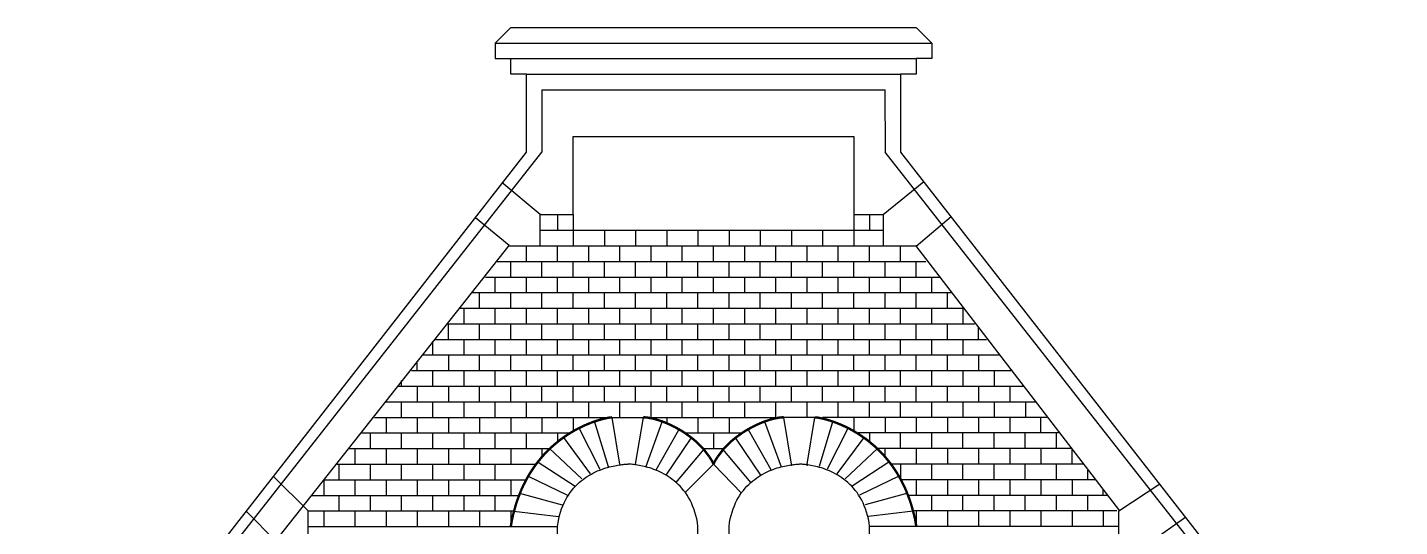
# Model space of a CAD drawing. Extents: x 10 to 104, y 10 to 179.
# Drawn here: x 13 to 101, y 147 to 179 of the extents above; entities that cross this region are included whole.
import ezdxf

# ---------------------------------------------------------------- set-up
doc = ezdxf.new("R2010")
doc.units = 0
doc.header["$MEASUREMENT"] = 0
doc.layers.add('OHNE_NAMEN', color=7, linetype='CONTINUOUS')

msp = doc.modelspace()

# ---------------------------------------------------------------- linework, layer by layer
at = {"layer": 'OHNE_NAMEN', "color": 5, "linetype": 'CONTINUOUS'}
for p, q in [((43.0001, 178), (43.9999, 179.0001)), ((43.9999, 179.0001), (69.9999, 179.0001)), ((69.9999, 179.0001), (71.0001, 178)), ((43.0001, 178), (43.0001, 176.9999)), ((71.0001, 178), (71.0001, 176.9999)), ((43.0001, 176.9999), (43.9999, 176.9999)), ((43.9999, 176.0001), (43.9999, 176.9999)), ((69.9999, 176.9999), (69.9999, 176.0001)), ((71.0001, 176.9999), (69.9999, 176.9999)), ((45, 176.0001), (43.9999, 176.0001)), ((45.001, 171.0016), (45, 176.0001)), ((69.0002, 176.0001), (69.0012, 171.0016)), ((69.9999, 176.0001), (69.0002, 176.0001)), ((13.0011, 130.0014), (45.001, 171.0016)), ((69.0012, 171.0016), (101.001, 130.0014))]:
    msp.add_line(p, q, dxfattribs=at)
at = {"layer": 'OHNE_NAMEN', "color": 7, "linetype": 'CONTINUOUS'}
for p, q in [((43.0001, 178), (71.0001, 178)), ((43.9999, 176.9999), (69.9999, 176.9999)), ((45.001, 176.0015), (69.0012, 176.0015)), ((46.0001, 175), (46.0012, 171.0016)), ((46.0012, 175.0014), (68.0011, 175.0014)), ((68, 175), (68.0011, 171.0016)), ((48, 172), (66.0001, 172)), ((48.0004, 167.0008), (48, 172)), ((66.0001, 172), (66.0005, 167.0008)), ((13.0011, 129.0017), (46.0012, 171.0016)), ((101.001, 129.0017), (68.0011, 171.0016)), ((45.8749, 167.0001), (43.4217, 169.0546)), ((67.8751, 167.0001), (70.5002, 169.1252)), ((43.8894, 165.0139), (41.7315, 166.7983)), ((45.8749, 167.0001), (48.0004, 167.0008)), ((45.8749, 165.0002), (45.8749, 167.0001)), ((47.0002, 167.0008), (47.0002, 166.001)), ((48.0007, 167.0011), (48.0007, 166.0013)), ((66.0001, 167.0001), (67.8751, 167.0001)), ((66.0012, 167.0015), (66.0012, 166.0017)), ((67.0003, 167.0008), (67.0003, 166.001)), ((67.8751, 167.0001), (67.8751, 165.0002)), ((70.0003, 164.973), (72.2499, 166.8752)), ((45.8749, 165.9999), (67.8751, 165.9999)), ((48.0004, 166.001), (48.0004, 165.0009)), ((50.0003, 166.001), (50.0003, 165.0009)), ((52.0005, 166.001), (52.0005, 165.0009)), ((54.0004, 166.001), (54.0004, 165.0009)), ((56.0003, 166.001), (56.0003, 165.0009)), ((58.0002, 166.001), (58.0002, 165.0009)), ((60.0001, 166.001), (60.0001, 165.0009)), ((62.0003, 166.001), (62.0003, 165.0009)), ((64.0002, 166.001), (64.0002, 165.0009)), ((66.0005, 166.001), (66.0005, 165.0009)), ((17.0011, 131.0015), (43.8894, 165.0139)), ((43.875, 165.0002), (46.0008, 165.0012)), ((45.0003, 164.0007), (45.0003, 165.0009)), ((46.0008, 165.0012), (67.8751, 165.0002)), ((47.0002, 164.0007), (47.0002, 165.0009)), ((49.0005, 164.0007), (49.0005, 165.0009)), ((51.0004, 164.0007), (51.0004, 165.0009)), ((53.0003, 164.0007), (53.0003, 165.0009)), ((55.0005, 164.0007), (55.0005, 165.0009)), ((57.0004, 164.0007), (57.0004, 165.0009)), ((59.0003, 164.0007), (59.0003, 165.0009)), ((61.0002, 164.0007), (61.0002, 165.0009)), ((63.0005, 164.0007), (63.0005, 165.0009)), ((65.0004, 164.0007), (65.0004, 165.0009)), ((67.0003, 164.0007), (67.0003, 165.0009)), ((67.8751, 165.0002), (69.9999, 165.0002)), ((69.0005, 164.0007), (69.0005, 165.0009)), ((69.9512, 165.0139), (83.0453, 148.0016)), ((43.125, 164), (70.6251, 164)), ((44.0002, 163.0006), (44.0002, 164.0007)), ((46.0005, 163.0006), (46.0005, 164.0007)), ((48.0004, 163.0006), (48.0004, 164.0007)), ((50.0003, 163.0006), (50.0003, 164.0007)), ((52.0005, 163.0006), (52.0005, 164.0007)), ((54.0004, 163.0006), (54.0004, 164.0007)), ((56.0003, 163.0006), (56.0003, 164.0007)), ((58.0002, 163.0006), (58.0002, 164.0007)), ((60.0001, 163.0006), (60.0001, 164.0007)), ((62.0003, 163.0006), (62.0003, 164.0007)), ((64.0002, 163.0006), (64.0002, 164.0007)), ((66.0005, 163.0006), (66.0005, 164.0007)), ((68.0004, 163.0006), (68.0004, 164.0007)), ((70.0003, 163.0006), (70.0003, 164.0007)), ((42.375, 162.9999), (71.4999, 162.9999)), ((43.0004, 162.0008), (43.0004, 163.0006)), ((45.0003, 162.0008), (45.0003, 163.0006)), ((47.0002, 162.0008), (47.0002, 163.0006)), ((49.0005, 162.0008), (49.0005, 163.0006)), ((51.0004, 162.0008), (51.0004, 163.0006)), ((53.0003, 162.0008), (53.0003, 163.0006)), ((55.0005, 162.0008), (55.0005, 163.0006)), ((57.0004, 162.0008), (57.0004, 163.0006)), ((59.0003, 162.0008), (59.0003, 163.0006)), ((61.0002, 162.0008), (61.0002, 163.0006)), ((63.0005, 162.0008), (63.0005, 163.0006)), ((65.0004, 162.0008), (65.0004, 163.0006)), ((67.0003, 162.0008), (67.0003, 163.0006)), ((69.0005, 162.0008), (69.0005, 163.0006)), ((71.0004, 162.0008), (71.0004, 163.0006)), ((41.5001, 162.0001), (72.2499, 162.0001)), ((42.0003, 161.0007), (42.0003, 162.0008)), ((44.0002, 161.0007), (44.0002, 162.0008)), ((46.0005, 161.0007), (46.0005, 162.0008)), ((48.0004, 161.0007), (48.0004, 162.0008)), ((50.0003, 161.0007), (50.0003, 162.0008)), ((52.0005, 161.0007), (52.0005, 162.0008)), ((54.0004, 161.0007), (54.0004, 162.0008)), ((56.0003, 161.0007), (56.0003, 162.0008)), ((58.0002, 161.0007), (58.0002, 162.0008)), ((60.0001, 161.0007), (60.0001, 162.0008)), ((62.0003, 161.0007), (62.0003, 162.0008)), ((64.0002, 161.0007), (64.0002, 162.0008)), ((66.0005, 161.0007), (66.0005, 162.0008)), ((68.0004, 161.0007), (68.0004, 162.0008)), ((70.0003, 161.0007), (70.0003, 162.0008)), ((72.0002, 161.0007), (72.0002, 162.0008)), ((40.7501, 161), (73, 161)), ((41.0002, 160.0006), (41.0002, 161.0007)), ((43.0004, 160.0006), (43.0004, 161.0007)), ((45.0003, 160.0006), (45.0003, 161.0007)), ((47.0002, 160.0006), (47.0002, 161.0007)), ((49.0005, 160.0006), (49.0005, 161.0007)), ((51.0004, 160.0006), (51.0004, 161.0007)), ((53.0003, 160.0006), (53.0003, 161.0007)), ((55.0005, 160.0006), (55.0005, 161.0007)), ((57.0004, 160.0006), (57.0004, 161.0007)), ((59.0003, 160.0006), (59.0003, 161.0007)), ((61.0002, 160.0006), (61.0002, 161.0007)), ((63.0005, 160.0006), (63.0005, 161.0007)), ((65.0004, 160.0006), (65.0004, 161.0007)), ((67.0003, 160.0006), (67.0003, 161.0007)), ((69.0005, 160.0006), (69.0005, 161.0007)), ((71.0004, 160.0006), (71.0004, 161.0007)), ((73.0003, 161.0007), (73.0003, 160.0009)), ((40.0001, 159.0001), (40.0001, 159.9999)), ((40.0008, 160.0013), (73.75, 159.9999)), ((42.0003, 159.0008), (42.0003, 160.0006)), ((44.0002, 159.0008), (44.0002, 160.0006)), ((46.0005, 159.0008), (46.0005, 160.0006)), ((48.0004, 159.0008), (48.0004, 160.0006)), ((50.0003, 159.0008), (50.0003, 160.0006)), ((52.0005, 159.0008), (52.0005, 160.0006)), ((54.0004, 159.0008), (54.0004, 160.0006)), ((56.0003, 159.0008), (56.0003, 160.0006)), ((58.0002, 159.0008), (58.0002, 160.0006)), ((60.0001, 159.0008), (60.0001, 160.0006)), ((62.0003, 159.0008), (62.0003, 160.0006)), ((64.0002, 159.0008), (64.0002, 160.0006)), ((66.0005, 159.0008), (66.0005, 160.0006)), ((68.0004, 159.0008), (68.0004, 160.0006)), ((70.0003, 159.0008), (70.0003, 160.0006)), ((72.0002, 159.0008), (72.0002, 160.0006)), ((74.0001, 159.0001), (74.0001, 159.7501)), ((39.0003, 158.0007), (38.9999, 158.8749)), ((39.1252, 159.0001), (74.5, 159.0001)), ((41.0002, 158.0007), (41.0002, 159.0008)), ((43.0004, 158.0007), (43.0004, 159.0008)), ((45.0003, 158.0007), (45.0003, 159.0008)), ((47.0002, 158.0007), (47.0002, 159.0008)), ((49.0005, 158.0007), (49.0005, 159.0008)), ((51.0004, 158.0007), (51.0004, 159.0008)), ((53.0003, 158.0007), (53.0003, 159.0008)), ((55.0005, 158.0007), (55.0005, 159.0008)), ((57.0004, 158.0007), (57.0004, 159.0008)), ((59.0003, 158.0007), (59.0003, 159.0008)), ((61.0002, 158.0007), (61.0002, 159.0008)), ((63.0005, 158.0007), (63.0005, 159.0008)), ((65.0004, 158.0007), (65.0004, 159.0008)), ((67.0003, 158.0007), (67.0003, 159.0008)), ((69.0005, 158.0007), (69.0005, 159.0008)), ((71.0004, 158.0007), (71.0004, 159.0008)), ((73.0003, 159.0008), (73.0003, 158.0011)), ((38.3752, 158), (75.3749, 158)), ((40.0004, 158.0011), (40.0004, 157.0009)), ((42.0003, 157.0009), (42.0003, 158.0007)), ((44.0002, 157.0009), (44.0002, 158.0007)), ((46.0005, 157.0009), (46.0005, 158.0007)), ((48.0004, 157.0009), (48.0004, 158.0007)), ((50.0003, 157.0009), (50.0003, 158.0007)), ((52.0005, 157.0009), (52.0005, 158.0007)), ((54.0004, 157.0009), (54.0004, 158.0007)), ((56.0003, 157.0009), (56.0003, 158.0007)), ((58.0002, 157.0009), (58.0002, 158.0007)), ((60.0001, 157.0009), (60.0001, 158.0007)), ((62.0003, 157.0009), (62.0003, 158.0007)), ((64.0002, 157.0009), (64.0002, 158.0007)), ((66.0005, 157.0009), (66.0005, 158.0007)), ((68.0004, 157.0009), (68.0004, 158.0007)), ((70.0003, 157.0009), (70.0003, 158.0007)), ((72.0002, 157.0009), (72.0002, 158.0007)), ((74.0004, 158.0011), (74.0004, 157.0009)), ((37.6252, 156.9999), (76.1249, 156.9999)), ((38.0002, 156.9999), (38.0002, 157.5001)), ((39.0003, 156.0008), (39.0003, 157.0009)), ((41.0002, 156.0008), (41.0002, 157.0009)), ((43.0001, 156.0008), (43.0001, 157.0009)), ((45.0003, 156.0008), (45.0003, 157.0009)), ((47.0002, 156.0008), (47.0002, 157.0009)), ((49.0005, 156.0008), (49.0005, 157.0009)), ((51.0004, 156.0008), (51.0004, 157.0009)), ((53.0003, 156.0008), (53.0003, 157.0009)), ((55.0002, 156.0008), (55.0002, 157.0009)), ((57.0004, 156.0008), (57.0004, 157.0009)), ((59.0003, 156.0008), (59.0003, 157.0009)), ((61.0002, 156.0008), (61.0002, 157.0009)), ((63.0005, 156.0008), (63.0005, 157.0009)), ((65.0004, 156.0008), (65.0004, 157.0009)), ((67.0003, 156.0008), (67.0003, 157.0009)), ((69.0002, 156.0008), (69.0002, 157.0009)), ((71.0004, 156.0008), (71.0004, 157.0009)), ((73.0003, 157.0009), (73.0003, 156.0008)), ((75.0002, 157.0009), (75.0002, 156.0008)), ((36.7499, 156.0001), (76.8749, 156.0001)), ((37, 156.0001), (37, 156.3702)), ((38.0005, 156.0008), (38.0005, 155.001)), ((40.0004, 156.0008), (40.0004, 155.001)), ((42.0003, 155.0007), (42.0003, 156.0008)), ((44.0002, 155.0007), (44.0002, 156.0008)), ((46.0005, 155.0007), (46.0005, 156.0008)), ((48.0004, 155.0007), (48.0004, 156.0008)), ((50.0003, 155.0007), (50.0003, 156.0008)), ((52.0005, 155.0007), (52.0005, 156.0008)), ((54.0004, 155.0007), (54.0004, 156.0008)), ((56.0003, 155.0007), (56.0003, 156.0008)), ((58.0002, 155.0007), (58.0002, 156.0008)), ((60.0001, 155.0007), (60.0001, 156.0008)), ((62.0003, 155.0007), (62.0003, 156.0008)), ((64.0002, 155.0007), (64.0002, 156.0008)), ((66.0005, 155.0007), (66.0005, 156.0008)), ((68.0004, 155.0007), (68.0004, 156.0008)), ((70.0003, 155.0007), (70.0003, 156.0008)), ((72.0002, 155.0007), (72.0002, 156.0008)), ((74.0004, 156.0008), (74.0004, 155.001)), ((76.0003, 156.0008), (76.0003, 155.001)), ((36.0006, 155.0014), (77.6249, 155)), ((37.0004, 154.0009), (37.0004, 155.0007)), ((39.0003, 154.0009), (39.0003, 155.0007)), ((41.0002, 154.0009), (41.0002, 155.0007)), ((43.0001, 154.0009), (43.0001, 155.0007)), ((45.0003, 154.0009), (45.0003, 155.0007)), ((47.0002, 154.0009), (47.0002, 155.0007)), ((49.0005, 154.0009), (49.0005, 155.0007)), ((51.0004, 154.0009), (51.0004, 155.0007)), ((53.0003, 154.0009), (53.0003, 155.0007)), ((55.0002, 154.0009), (55.0002, 155.0007)), ((57.0004, 154.0009), (57.0004, 155.0007)), ((59.0003, 154.0009), (59.0003, 155.0007)), ((61.0002, 154.0009), (61.0002, 155.0007)), ((63.0005, 154.0009), (63.0005, 155.0007)), ((65.0004, 154.0009), (65.0004, 155.0007)), ((67.0003, 154.0009), (67.0003, 155.0007)), ((69.0002, 154.0009), (69.0002, 155.0007)), ((71.0004, 154.0009), (71.0004, 155.0007)), ((73.0003, 155.001), (73.0003, 154.0009)), ((75.0002, 155.001), (75.0002, 154.0009)), ((77.0004, 155.001), (77.0004, 154.0009)), ((35.25, 153.9999), (50.25, 153.9999)), ((36.0003, 154.0009), (36.0003, 153.0008)), ((38.0005, 154.0009), (38.0005, 153.0008)), ((40.0004, 154.0009), (40.0004, 153.0008)), ((42.0003, 154.0009), (42.0003, 153.0008)), ((44.0002, 154.0009), (44.0002, 153.0008)), ((46.0005, 154.0009), (46.0005, 153.0008)), ((48.0004, 154.0009), (48, 153.125)), ((51.0011, 151.0016), (50.5012, 154.0016)), ((50.5012, 154.0016), (52.5011, 154.0016)), ((52.0012, 151.0016), (52.5011, 154.0016)), ((53.0006, 154.0013), (61.0009, 154.0013)), ((54, 153.9999), (54, 153.6252)), ((56.0003, 154.0009), (56.0003, 153.0008)), ((58.0002, 154.0009), (58.0002, 153.0008)), ((62.0007, 151.0016), (61.5012, 154.0016)), ((63.5078, 154.0016), (61.5079, 154.0016)), ((63.0079, 151.0016), (63.5078, 154.0016)), ((78.3749, 153.9999), (64.0009, 154.0013)), ((66.0005, 154.0009), (66.0001, 153.125)), ((68.0004, 154.0009), (68.0004, 153.0008)), ((70.0003, 154.0009), (70.0003, 153.0008)), ((72.0002, 154.0009), (72.0002, 153.0008)), ((74.0004, 154.0009), (74.0004, 153.0008)), ((76.0003, 154.0009), (76.0003, 153.0008)), ((77.9999, 153.0001), (77.9999, 153.9999)), ((48.3436, 153.3719), (49.7106, 150.682)), ((49.3575, 153.7691), (50.2398, 150.8587)), ((52.6524, 150.8146), (53.7108, 153.725)), ((53.3139, 150.6379), (54.7691, 153.1959)), ((60.6905, 150.6379), (59.2356, 153.1959)), ((61.3519, 150.8146), (60.294, 153.725)), ((64.6511, 153.7688), (63.7692, 150.8584)), ((65.6654, 153.3719), (64.2983, 150.682)), ((34.375, 153.0001), (47.7499, 153.0001)), ((35.0002, 152.0007), (35.0002, 153.0008)), ((37.0004, 152.0007), (37.0004, 153.0008)), ((39.0003, 152.0007), (39.0003, 153.0008)), ((41.0002, 152.0007), (41.0002, 153.0008)), ((43.0001, 152.0007), (43.0001, 153.0008)), ((45.0003, 152.0007), (45.0003, 153.0008)), ((46.9999, 153.0001), (46.9999, 152.5002)), ((47.3731, 152.7104), (49.0929, 150.3733)), ((53.9754, 150.2855), (55.5629, 152.6667)), ((55.2499, 153.0001), (58.7499, 153.0001)), ((57.0004, 153.0008), (57.0004, 152.001)), ((60.029, 150.2855), (58.4419, 152.6667)), ((66.6355, 152.7104), (64.9157, 150.3733)), ((79.1249, 153.0001), (66.2499, 153.0001)), ((66.9999, 153.0001), (66.9999, 152.5002)), ((69.0002, 152.0007), (69.0002, 153.0008)), ((71.0004, 152.0007), (71.0004, 153.0008)), ((73.0003, 152.0007), (73.0003, 153.0008)), ((75.0002, 152.0007), (75.0002, 153.0008)), ((77.0001, 152.0007), (77.0001, 153.0008)), ((79.0004, 152.0007), (79.0004, 153.0008)), ((33.625, 151.9999), (46.5, 151.9999)), ((34.0004, 152.001), (34.0004, 151.0009)), ((36.0003, 152.001), (36.0003, 151.0009)), ((38.0005, 152.001), (38.0005, 151.0009)), ((40.0004, 152.001), (40.0004, 151.0009)), ((42.0003, 152.001), (42.0003, 151.0009)), ((44.0002, 152.001), (44.0002, 151.0009)), ((46.0001, 151.9999), (46.0001, 151.5001)), ((46.4915, 152.0052), (48.5641, 150.065)), ((54.5927, 149.8004), (56.4007, 151.9608)), ((56.3749, 151.9999), (57.6248, 151.9999)), ((59.4117, 149.8004), (57.6037, 151.9608)), ((67.5178, 152.0049), (65.4449, 150.0646)), ((80.0012, 152.0014), (67.5001, 151.9999)), ((68, 151.9999), (68, 151.5001)), ((70.0003, 152.001), (70.0003, 151.0009)), ((72.0002, 152.001), (72.0002, 151.0009)), ((74.0004, 152.001), (74.0004, 151.0009)), ((76.0003, 152.001), (76.0003, 151.0009)), ((78.0002, 152.001), (78.0002, 151.0009)), ((80.0001, 151.0002), (80.0001, 151.9999)), ((32.875, 151.0002), (45.6251, 151.0002)), ((33.0002, 150.0008), (33.0002, 151.0009)), ((35.0002, 150.0008), (35.0002, 151.0009)), ((37.0004, 150.0008), (37.0004, 151.0009)), ((39.0003, 150.0008), (39.0003, 151.0009)), ((41.0002, 150.0008), (41.0002, 151.0009)), ((43.0001, 150.0008), (43.0001, 151.0009)), ((45.6974, 151.1674), (48.1231, 149.5799)), ((57.0011, 151.0016), (55.1769, 149.177)), ((57.0011, 151.0016), (58.7943, 149.1389)), ((68.3112, 151.167), (65.8858, 149.5795)), ((80.7501, 151.0002), (68.375, 151.0002)), ((69.0005, 151.0009), (69.0005, 150.0011)), ((71.0004, 150.0008), (71.0004, 151.0009)), ((73.0003, 150.0008), (73.0003, 151.0009)), ((75.0002, 150.0008), (75.0002, 151.0009)), ((77.0001, 150.0008), (77.0001, 151.0009)), ((79.0004, 150.0008), (79.0004, 151.0009)), ((81.0002, 150.0008), (80.9999, 150.6252)), ((31.0012, 148.0016), (28.7879, 150.2149)), ((32.0004, 150.0011), (32.0004, 149.001)), ((32.0008, 150.0011), (45.0007, 150.0011)), ((34.0004, 150.0011), (34.0004, 149.001)), ((36.0003, 150.0011), (36.0003, 149.001)), ((38.0005, 150.0011), (38.0005, 149.001)), ((40.0004, 150.0011), (40.0004, 149.001)), ((42.0003, 150.0011), (42.0003, 149.001)), ((44.0002, 150.0011), (44.0002, 149.001)), ((45.1245, 150.2414), (47.6377, 149.0066)), ((68.8848, 150.241), (66.3709, 149.0063)), ((81.5001, 150), (69.0012, 150.0011)), ((70.0003, 150.0011), (70.0003, 149.001)), ((72.0002, 150.0011), (72.0002, 149.001)), ((74.0004, 150.0011), (74.0004, 149.001)), ((76.0003, 150.0011), (76.0003, 149.001)), ((78.0002, 150.0011), (78.0002, 149.001)), ((80.0005, 150.0011), (80.0005, 149.001)), ((83.0012, 148.0016), (85.6252, 149.7499)), ((31.25, 148.9999), (44.5001, 148.9999)), ((33.0002, 148.0009), (33.0002, 149.0006)), ((35.0002, 148.0009), (35.0002, 149.0006)), ((37.0004, 148.0009), (37.0004, 149.0006)), ((39.0003, 148.0009), (39.0003, 149.0006)), ((41.0002, 148.0009), (41.0002, 149.0006)), ((43.0001, 148.0009), (43.0001, 149.0006)), ((44.5512, 149.1389), (47.2849, 148.3893)), ((69.4577, 149.1386), (66.7237, 148.3889)), ((82.2501, 148.9999), (69.5, 148.9999)), ((71.0004, 148.0009), (71.0004, 149.0006)), ((73.0003, 148.0009), (73.0003, 149.0006)), ((75.0002, 148.0009), (75.0002, 149.0006)), ((77.0001, 148.0009), (77.0001, 149.0006)), ((79.0004, 148.0009), (79.0004, 149.0006)), ((81.0002, 148.0009), (81.0002, 149.0006)), ((82, 148.9999), (82, 149.3749)), ((29, 145.9999), (27.0012, 148.0016)), ((31.0008, 148.0012), (44.25, 148.0002)), ((31.0012, 146.0017), (31.0012, 148.0016)), ((32.0004, 148.0009), (32.0004, 147.0011)), ((34.0004, 148.0009), (34.0004, 147.0011)), ((36.0003, 148.0009), (36.0003, 147.0011)), ((38.0005, 148.0009), (38.0005, 147.0011)), ((40.0004, 148.0009), (40.0004, 147.0011)), ((42.0003, 148.0009), (42.0003, 147.0011)), ((44.0002, 148.0009), (44.0002, 147.0011)), ((44.1985, 147.992), (47.0644, 147.6396)), ((69.8105, 147.992), (66.9442, 147.6393)), ((82.8763, 148.0012), (69.8761, 148.0012)), ((70.0003, 148.0009), (70.0003, 147.0011)), ((72.0002, 148.0009), (72.0002, 147.0011)), ((74.0004, 148.0009), (74.0004, 147.0011)), ((76.0003, 148.0009), (76.0003, 147.0011)), ((78.0002, 148.0009), (78.0002, 147.0011)), ((80.0005, 148.0009), (80.0005, 147.0011)), ((82.0004, 148.0009), (82.0004, 147.0011)), ((83.0012, 146.0017), (83.0012, 148.0016)), ((31.0008, 147.0011), (47.0006, 147.0011)), ((83.0012, 147.0011), (67.001, 147.0011)), ((85.0011, 146.0017), (87.2892, 147.6156))]:
    msp.add_line(p, q, dxfattribs=at)
at = {"layer": 'OHNE_NAMEN', "color": 1, "linetype": 'CONTINUOUS'}
for p, q in [((47.0009, 134.0016), (47.0009, 147.0014)), ((56.001, 134.0016), (56.001, 147.0014)), ((58.0009, 134.0016), (58.0009, 147.0014)), ((67.001, 134.0016), (67.001, 147.0014))]:
    msp.add_line(p, q, dxfattribs=at)
at = {"layer": 'OHNE_NAMEN', "color": 7, "linetype": 'CONTINUOUS', "const_width": 0.1528}
for points in [[(49.9191, 153.9021), (50.026, 153.9275)], [(50.026, 153.9275), (50.1191, 153.9469)], [(50.1191, 153.9469), (50.2123, 153.9667)], [(50.2123, 153.9667), (50.2924, 153.9801)], [(50.2924, 153.9801), (50.3566, 153.9889)], [(50.3566, 153.9889), (50.4211, 153.9974)], [(50.4211, 153.9974), (50.4698, 154.0016)], [(50.4698, 154.0016), (50.5012, 154.0016)], [(52.626, 154.0016), (52.5011, 154.0016)], [(52.7745, 153.9861), (52.626, 154.0016)], [(52.9407, 153.9547), (52.7745, 153.9861)], [(53.1065, 153.9236), (52.9407, 153.9547)], [(53.2899, 153.8767), (53.1065, 153.9236)], [(60.7116, 153.8767), (60.8954, 153.9236)], [(60.8954, 153.9236), (61.0616, 153.9547)], [(61.0616, 153.9547), (61.2274, 153.9861)], [(61.2274, 153.9861), (61.3759, 154.0016)], [(61.3759, 154.0016), (61.5012, 154.0016)], [(63.5392, 154.0016), (63.5078, 154.0016)], [(63.5878, 153.9974), (63.5392, 154.0016)], [(63.6524, 153.9886), (63.5878, 153.9974)], [(63.7166, 153.9797), (63.6524, 153.9886)], [(63.7963, 153.9663), (63.7166, 153.9797)], [(63.8898, 153.9466), (63.7963, 153.9663)], [(63.983, 153.9275), (63.8898, 153.9466)], [(64.0895, 153.9018), (63.983, 153.9275)], [(47.7972, 152.9898), (47.9728, 153.0925)], [(47.9728, 153.0925), (48.1482, 153.1952)], [(48.1482, 153.1952), (48.3207, 153.2869)], [(48.3207, 153.2869), (48.4886, 153.3687)], [(48.4886, 153.3687), (48.6558, 153.4509)], [(48.6558, 153.4509), (48.8181, 153.5232)], [(48.8181, 153.5232), (48.9733, 153.5868)], [(48.9733, 153.5868), (49.1285, 153.6502)], [(49.1285, 153.6502), (49.2764, 153.7046)], [(49.2764, 153.7046), (49.415, 153.7515)], [(49.415, 153.7515), (49.5536, 153.7984)], [(49.5536, 153.7984), (49.6831, 153.8376)], [(49.6831, 153.8376), (49.8013, 153.8697)], [(49.8013, 153.8697), (49.9191, 153.9021)], [(53.4853, 153.8139), (53.2899, 153.8767)], [(53.6808, 153.7515), (53.4853, 153.8139)], [(53.8879, 153.6735), (53.6808, 153.7515)], [(54.1006, 153.5797), (53.8879, 153.6735)], [(54.3137, 153.4859), (54.1006, 153.5797)], [(54.5324, 153.3765), (54.3137, 153.4859)], [(54.7511, 153.2516), (54.5324, 153.3765)], [(54.9698, 153.1267), (54.7511, 153.2516)], [(55.1886, 152.986), (54.9698, 153.1267)], [(58.8137, 152.986), (59.0324, 153.1267)], [(59.0324, 153.1267), (59.2511, 153.2516)], [(59.2511, 153.2516), (59.4699, 153.3765)], [(59.4699, 153.3765), (59.6886, 153.4859)], [(59.6886, 153.4859), (59.9013, 153.5797)], [(59.9013, 153.5797), (60.114, 153.6735)], [(60.114, 153.6735), (60.3215, 153.7515)], [(60.3215, 153.7515), (60.5166, 153.8139)], [(60.5166, 153.8139), (60.7116, 153.8767)], [(64.2077, 153.8697), (64.0895, 153.9018)], [(64.3255, 153.8372), (64.2077, 153.8697)], [(64.455, 153.7984), (64.3255, 153.8372)], [(64.5936, 153.7515), (64.455, 153.7984)], [(64.7326, 153.7046), (64.5936, 153.7515)], [(64.8804, 153.6499), (64.7326, 153.7046)], [(65.0356, 153.5864), (64.8804, 153.6499)], [(65.1905, 153.5229), (65.0356, 153.5864)], [(65.3531, 153.4506), (65.1905, 153.5229)], [(65.5204, 153.3687), (65.3531, 153.4506)], [(65.6879, 153.2865), (65.5204, 153.3687)], [(65.8604, 153.1948), (65.6879, 153.2865)], [(66.0361, 153.0921), (65.8604, 153.1948)], [(66.2118, 152.9898), (66.0361, 153.0921)], [(46.5406, 152.0292), (46.7191, 152.1911)], [(46.7191, 152.1911), (46.8986, 152.3404)], [(46.8986, 152.3404), (47.0782, 152.49)], [(47.0782, 152.49), (47.2588, 152.6265)], [(47.2588, 152.6265), (47.4384, 152.7517)], [(47.4384, 152.7517), (47.6183, 152.8766)], [(47.6183, 152.8766), (47.7972, 152.9898)], [(55.4016, 152.8297), (55.1886, 152.986)], [(55.6144, 152.6734), (55.4016, 152.8297)], [(55.8211, 152.5016), (55.6144, 152.6734)], [(56.0165, 152.3139), (55.8211, 152.5016)], [(56.212, 152.1266), (56.0165, 152.3139)], [(57.7899, 152.1266), (57.9854, 152.3139)], [(57.9854, 152.3139), (58.1808, 152.5016)], [(58.1808, 152.5016), (58.3879, 152.6734)], [(58.3879, 152.6734), (58.6006, 152.8297)], [(58.6006, 152.8297), (58.8137, 152.986)], [(66.3907, 152.8762), (66.2118, 152.9898)], [(66.5702, 152.7514), (66.3907, 152.8762)], [(66.7498, 152.6265), (66.5702, 152.7514)], [(66.9308, 152.4896), (66.7498, 152.6265)], [(67.1103, 152.3404), (66.9308, 152.4896)], [(67.2899, 152.1908), (67.1103, 152.3404)], [(67.4684, 152.0289), (67.2899, 152.1908)], [(45.684, 151.0799), (45.8509, 151.2838)], [(45.8509, 151.2838), (46.0181, 151.4877)], [(46.0181, 151.4877), (46.1902, 151.6775)], [(46.1902, 151.6775), (46.3649, 151.8532)], [(46.3649, 151.8532), (46.5406, 152.0292)], [(56.3958, 151.9234), (56.212, 152.1266)], [(56.5616, 151.705), (56.3958, 151.9234)], [(56.7277, 151.4859), (56.5616, 151.705)], [(56.8759, 151.2517), (56.7277, 151.4859)], [(57.126, 151.2517), (57.2745, 151.4859)], [(57.2745, 151.4859), (57.4407, 151.705)], [(57.4407, 151.705), (57.6065, 151.9234)], [(57.6065, 151.9234), (57.7899, 152.1266)], [(67.6434, 151.8532), (67.4684, 152.0289)], [(67.8187, 151.6775), (67.6434, 151.8532)], [(67.9909, 151.4877), (67.8187, 151.6775)], [(68.1581, 151.2838), (67.9909, 151.4877)], [(68.3246, 151.0795), (68.1581, 151.2838)], [(45.2141, 150.3923), (45.3683, 150.6266)], [(45.3683, 150.6266), (45.5224, 150.8612)], [(45.5224, 150.8612), (45.684, 151.0799)], [(57.0011, 151.0016), (56.8759, 151.2517)], [(57.0011, 151.0016), (57.126, 151.2517)], [(68.4862, 150.8608), (68.3246, 151.0795)], [(68.6407, 150.6266), (68.4862, 150.8608)], [(68.7952, 150.392), (68.6407, 150.6266)], [(44.6638, 149.3259), (44.7918, 149.6092)], [(44.7918, 149.6092), (44.9294, 149.8755)], [(44.9294, 149.8755), (45.067, 150.1422)], [(45.067, 150.1422), (45.2141, 150.3923)], [(68.9419, 150.1422), (68.7952, 150.392)], [(69.0792, 149.8755), (68.9419, 150.1422)], [(69.2168, 149.6088), (69.0792, 149.8755)], [(69.3455, 149.3255), (69.2168, 149.6088)], [(44.3251, 148.4059), (44.4302, 148.7244)], [(44.4302, 148.7244), (44.547, 149.0253)], [(44.547, 149.0253), (44.6638, 149.3259)], [(69.4619, 149.025), (69.3455, 149.3255)], [(69.5787, 148.7241), (69.4619, 149.025)], [(69.6838, 148.4059), (69.5787, 148.7241)], [(44.1417, 147.732), (44.2334, 148.0689)], [(44.2334, 148.0689), (44.3251, 148.4059)], [(69.7756, 148.0689), (69.6838, 148.4059)], [(69.8673, 147.732), (69.7756, 148.0689)], [(44.0009, 147.0014), (44.0637, 147.3765)], [(44.0637, 147.3765), (44.1417, 147.732)], [(69.9453, 147.3765), (69.8673, 147.732)], [(70.0077, 147.0014), (69.9453, 147.3765)]]:
    msp.add_lwpolyline(points, dxfattribs=at)
at = {"layer": 'OHNE_NAMEN', "color": 7, "linetype": 'CONTINUOUS'}
for points in [[(49.3056, 150.4389), (49.4386, 150.5017)], [(49.4386, 150.5017), (49.5713, 150.5641)], [(49.5713, 150.5641), (49.7032, 150.6188)], [(49.7032, 150.6188), (49.8323, 150.6668)], [(49.8323, 150.6668), (49.9611, 150.7144)], [(49.9611, 150.7144), (50.0874, 150.7557)], [(50.0874, 150.7557), (50.2091, 150.7906)], [(50.2091, 150.7906), (50.3308, 150.8259)], [(50.3308, 150.8259), (50.4476, 150.8552)], [(50.4476, 150.8552), (50.558, 150.8795)], [(50.558, 150.8795), (50.6688, 150.9042)], [(50.6688, 150.9042), (50.7725, 150.9236)], [(50.7725, 150.9236), (50.8681, 150.9392)], [(50.8681, 150.9392), (50.9637, 150.955)], [(50.9637, 150.955), (51.0512, 150.9663)], [(51.0512, 150.9663), (51.1288, 150.9751)], [(51.1288, 150.9751), (51.206, 150.9843)], [(51.206, 150.9843), (51.2731, 150.9899)], [(51.2731, 150.9899), (51.3281, 150.9938)], [(51.3281, 150.9938), (51.3831, 150.9977)], [(51.3831, 150.9977), (51.4265, 150.9998)], [(51.4265, 150.9998), (51.4558, 151.0005)], [(51.4558, 151.0005), (51.4854, 151.0016)], [(51.4854, 151.0016), (51.5013, 151.0016)], [(51.5013, 151.0016), (51.5013, 151.0016)], [(51.5165, 151.0016), (51.5013, 151.0016)], [(51.5013, 151.0016), (51.5013, 151.0016)], [(51.5461, 151.0005), (51.5165, 151.0016)], [(51.5754, 150.9998), (51.5461, 151.0005)], [(51.6188, 150.9977), (51.5754, 150.9998)], [(51.6738, 150.9938), (51.6188, 150.9977)], [(51.7289, 150.9899), (51.6738, 150.9938)], [(51.7962, 150.9843), (51.7289, 150.9899)], [(51.8735, 150.9751), (51.7962, 150.9843)], [(51.9508, 150.9663), (51.8735, 150.9751)], [(52.0382, 150.955), (51.9508, 150.9663)], [(52.1339, 150.9392), (52.0382, 150.955)], [(52.2298, 150.9236), (52.1339, 150.9392)], [(52.3335, 150.9042), (52.2298, 150.9236)], [(52.4443, 150.8795), (52.3335, 150.9042)], [(52.5547, 150.8552), (52.4443, 150.8795)], [(52.6715, 150.8259), (52.5547, 150.8552)], [(52.7932, 150.7906), (52.6715, 150.8259)], [(52.9146, 150.7557), (52.7932, 150.7906)], [(53.0408, 150.7144), (52.9146, 150.7557)], [(53.17, 150.6668), (53.0408, 150.7144)], [(53.2991, 150.6188), (53.17, 150.6668)], [(53.4307, 150.5641), (53.2991, 150.6188)], [(53.5633, 150.5017), (53.4307, 150.5641)], [(53.6963, 150.4389), (53.5633, 150.5017)], [(60.3056, 150.4389), (60.4386, 150.5017)], [(60.4386, 150.5017), (60.5712, 150.5641)], [(60.5712, 150.5641), (60.7032, 150.6188)], [(60.7032, 150.6188), (60.8323, 150.6664)], [(60.8323, 150.6664), (60.9611, 150.7144)], [(60.9611, 150.7144), (61.0877, 150.7557)], [(61.0877, 150.7557), (61.2091, 150.7906)], [(61.2091, 150.7906), (61.3304, 150.8259)], [(61.3304, 150.8259), (61.4475, 150.8552)], [(61.4475, 150.8552), (61.5583, 150.8795)], [(61.5583, 150.8795), (61.6687, 150.9039)], [(61.6687, 150.9039), (61.7724, 150.9233)], [(61.7724, 150.9233), (61.8684, 150.9392)], [(61.8684, 150.9392), (61.964, 150.955)], [(62.0515, 150.9663), (62.1284, 150.9751)], [(62.1284, 150.9751), (62.206, 150.9843)], [(62.206, 150.9843), (62.273, 150.9899)], [(62.273, 150.9899), (62.3281, 150.9938)], [(62.3281, 150.9938), (62.3831, 150.9977)], [(62.3831, 150.9977), (62.4265, 150.9998)], [(62.4265, 150.9998), (62.4558, 151.0005)], [(62.4558, 151.0005), (62.4854, 151.0016)], [(62.4854, 151.0016), (62.5009, 151.0016)], [(62.5009, 151.0016), (62.5009, 151.0016)], [(62.5235, 151.0016), (62.508, 151.0016)], [(62.508, 151.0016), (62.508, 151.0016)], [(62.5528, 151.0005), (62.5235, 151.0016)], [(62.5821, 150.9998), (62.5528, 151.0005)], [(62.6255, 150.9974), (62.5821, 150.9998)], [(62.6808, 150.9938), (62.6255, 150.9974)], [(62.7359, 150.9896), (62.6808, 150.9938)], [(62.8029, 150.9839), (62.7359, 150.9896)], [(62.8805, 150.9751), (62.8029, 150.9839)], [(62.9574, 150.9663), (62.8805, 150.9751)], [(63.1405, 150.9388), (63.0449, 150.9543)], [(63.2365, 150.9233), (63.1405, 150.9388)], [(63.3402, 150.9039), (63.2365, 150.9233)], [(63.4506, 150.8795), (63.3402, 150.9039)], [(63.5614, 150.8548), (63.4506, 150.8795)], [(63.6785, 150.8255), (63.5614, 150.8548)], [(63.7999, 150.7906), (63.6785, 150.8255)], [(63.9212, 150.7554), (63.7999, 150.7906)], [(64.0475, 150.7141), (63.9212, 150.7554)], [(64.1766, 150.6664), (64.0475, 150.7141)], [(64.3057, 150.6188), (64.1766, 150.6664)], [(64.4373, 150.5638), (64.3057, 150.6188)], [(64.5703, 150.5014), (64.4373, 150.5638)], [(64.703, 150.4389), (64.5703, 150.5014)], [(48.1443, 149.5838), (48.2663, 149.7016)], [(48.2663, 149.7016), (48.3884, 149.8201)], [(48.3884, 149.8201), (48.5154, 149.9274)], [(48.5154, 149.9274), (48.6445, 150.0251)], [(48.6445, 150.0251), (48.774, 150.1225)], [(48.774, 150.1225), (48.9059, 150.2107)], [(48.9059, 150.2107), (49.0389, 150.2897)], [(49.0389, 150.2897), (49.1719, 150.3687)], [(49.1719, 150.3687), (49.3056, 150.4389)], [(53.83, 150.3687), (53.6963, 150.4389)], [(53.963, 150.2897), (53.83, 150.3687)], [(54.096, 150.2107), (53.963, 150.2897)], [(54.2283, 150.1225), (54.096, 150.2107)], [(54.3574, 150.0251), (54.2283, 150.1225)], [(54.4869, 149.9274), (54.3574, 150.0251)], [(54.6132, 149.8201), (54.4869, 149.9274)], [(54.7356, 149.7016), (54.6132, 149.8201)], [(54.858, 149.5838), (54.7356, 149.7016)], [(59.1443, 149.5838), (59.2663, 149.7016)], [(59.2663, 149.7016), (59.3884, 149.8201)], [(59.3884, 149.8201), (59.5154, 149.9274)], [(59.5154, 149.9274), (59.6445, 150.0251)], [(59.6445, 150.0251), (59.774, 150.1225)], [(59.774, 150.1225), (59.9059, 150.2107)], [(59.9059, 150.2107), (60.0393, 150.2897)], [(60.0393, 150.2897), (60.1719, 150.3687)], [(60.1719, 150.3687), (60.3056, 150.4389)], [(64.8367, 150.3687), (64.703, 150.4389)], [(64.97, 150.2893), (64.8367, 150.3687)], [(65.1027, 150.2107), (64.97, 150.2893)], [(65.2346, 150.1225), (65.1027, 150.2107)], [(65.3644, 150.0247), (65.2346, 150.1225)], [(65.4935, 149.9274), (65.3644, 150.0247)], [(65.6202, 149.8198), (65.4935, 149.9274)], [(65.7426, 149.7016), (65.6202, 149.8198)], [(65.8647, 149.5834), (65.7426, 149.7016)], [(47.5054, 148.6912), (47.6021, 148.856)], [(47.6021, 148.856), (47.6987, 149.0211)], [(47.6987, 149.0211), (47.8035, 149.1735)], [(47.8035, 149.1735), (47.915, 149.3139)], [(47.915, 149.3139), (48.0265, 149.455)], [(48.0265, 149.455), (48.1443, 149.5838)], [(54.9758, 149.455), (54.858, 149.5838)], [(55.087, 149.3139), (54.9758, 149.455)], [(55.1984, 149.1735), (55.087, 149.3139)], [(55.3032, 149.0211), (55.1984, 149.1735)], [(55.4002, 148.856), (55.3032, 149.0211)], [(55.4969, 148.6912), (55.4002, 148.856)], [(58.5054, 148.6912), (58.602, 148.856)], [(58.602, 148.856), (58.6987, 149.0211)], [(58.6987, 149.0211), (58.8038, 149.1735)], [(58.8038, 149.1735), (58.915, 149.3139)], [(58.915, 149.3139), (59.0264, 149.455)], [(59.0264, 149.455), (59.1443, 149.5838)], [(65.9825, 149.4547), (65.8647, 149.5834)], [(66.0936, 149.3139), (65.9825, 149.4547)], [(66.2051, 149.1735), (66.0936, 149.3139)], [(66.3099, 149.0207), (66.2051, 149.1735)], [(66.4069, 148.856), (66.3099, 149.0207)], [(66.5039, 148.6909), (66.4069, 148.856)], [(47.1339, 147.7056), (47.1904, 147.9254)], [(47.1904, 147.9254), (47.2595, 148.1307)], [(47.2595, 148.1307), (47.3378, 148.3219)], [(47.3378, 148.3219), (47.4165, 148.5134)], [(47.4165, 148.5134), (47.5054, 148.6912)], [(55.5854, 148.5134), (55.4969, 148.6912)], [(55.6641, 148.3219), (55.5854, 148.5134)], [(55.7428, 148.1307), (55.6641, 148.3219)], [(55.8116, 147.9254), (55.7428, 148.1307)], [(55.868, 147.7056), (55.8116, 147.9254)], [(58.1339, 147.7056), (58.1907, 147.9254)], [(58.1907, 147.9254), (58.2595, 148.1307)], [(58.2595, 148.1307), (58.3378, 148.3219)], [(58.3378, 148.3219), (58.4165, 148.5134)], [(58.4165, 148.5134), (58.5054, 148.6912)], [(66.5924, 148.5131), (66.5039, 148.6909)], [(66.6708, 148.3215), (66.5924, 148.5131)], [(66.7494, 148.1303), (66.6708, 148.3215)], [(66.8182, 147.9254), (66.7494, 148.1303)], [(66.875, 147.7056), (66.8182, 147.9254)], [(47.0009, 147.0014), (47.0323, 147.2516)], [(47.0323, 147.2516), (47.0771, 147.4858)], [(47.0771, 147.4858), (47.1339, 147.7056)], [(55.9248, 147.4858), (55.868, 147.7056)], [(55.97, 147.2516), (55.9248, 147.4858)], [(56.001, 147.0014), (55.97, 147.2516)], [(58.0009, 147.0014), (58.0323, 147.2516)], [(58.0323, 147.2516), (58.0771, 147.4858)], [(58.0771, 147.4858), (58.1339, 147.7056)], [(66.9315, 147.4858), (66.875, 147.7056)], [(66.9766, 147.2516), (66.9315, 147.4858)], [(67.008, 147.0014), (66.9766, 147.2516)]]:
    msp.add_lwpolyline(points, dxfattribs=at)
at = {"layer": 'OHNE_NAMEN', "color": 1, "linetype": 'CONTINUOUS', "const_width": 0.1528}
for points in [[(61.964, 150.955), (62.0515, 150.9663)], [(63.0449, 150.9543), (62.9574, 150.9663)]]:
    msp.add_lwpolyline(points, dxfattribs=at)

doc.saveas('drawing.dxf')
